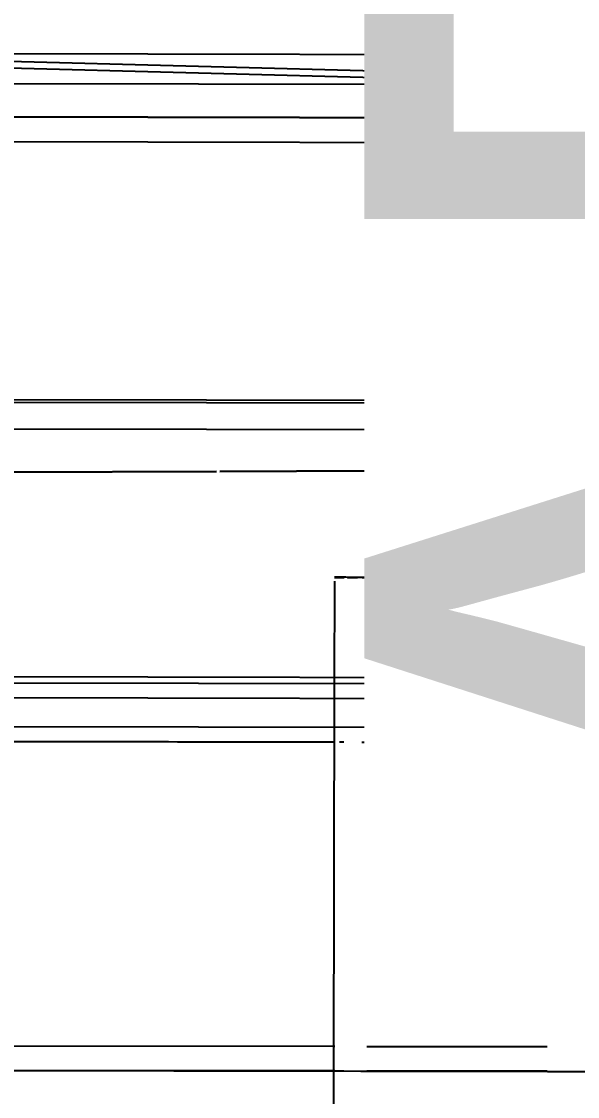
# Model space of a CAD drawing. Header units: metres. Extents: x -354 to -91, y 3 to 562.
# Drawn here: x -227.589 to -227.251, y 509.249 to 509.902 of the extents above; entities that cross this region are included whole.
import ezdxf

# ---------------------------------------------------------------- set-up
doc = ezdxf.new("R2010")
doc.units = ezdxf.units.M
doc.layers.add('A-ANNO-NOTE', color=7, linetype='Continuous', lineweight=9)
doc.layers.add('A-GENM', color=7, linetype='Continuous', lineweight=25)
doc.styles.add('Arial Narrow', font='ARIALN.TTF', dxfattribs={"height": 0.5})

# ---------------------------------------------------------------- blocks, each defined once
blk = doc.blocks.new('T2DPAA-T2D-C3S-RW-M2D-100010_dwg-40802999-DRG-2873034 - CONSTRUCTION SEQUENCE STAGE A8')
at = {"color": 254, "lineweight": 25, "true_color": 0xdedede}
for p, q in [((25.6124, -636.56329), (25.39994, -635.75807)), ((25.64536, -636.68818), (25.61736, -636.58207))]:
    blk.add_line(p, q, dxfattribs=at)
at = {"color": 254, "lineweight": 25, "true_color": 0xd0d0d0}
blk.add_line((26.14293, -636.98256), (25.95406, -636.26675), dxfattribs=at)
blk = doc.blocks.new('T2DPAA-T2D-PWC-RW-M2D-100010_RoadDesign_rvt-1-DRG-2873034 - CONSTRUCTION SEQUENCE STAGE A8')
at = {"color": 254, "lineweight": 25, "true_color": 0xd0d0d0, "rotation": 75.11694444444437}
blk.add_blockref('T2DPAA-T2D-C3S-RW-M2D-100010_dwg-40802999-DRG-2873034 - CONSTRUCTION SEQUENCE STAGE A8', (-1722.33704, 648.01046), dxfattribs=at)
blk = doc.blocks.new('CappingBeam_RS39A_CB04 - CappingBeam_RS39A_CB04-57951987-DRG-2873034 - CONSTRUCTION SEQUENCE STAGE A8')
at = {"layer": 'A-GENM', "color": 9, "true_color": 0xbebebe}
blk.add_open_spline([(109.4876, -4.71247), (109.54381, -4.92549), (109.61448, -5.19334), (109.68516, -5.46119), (109.69962, -5.51602)], degree=3, knots=[0.00004825, 0.00004825, 0.00004825, 0.00004825, 0.02083333, 0.02618235, 0.02618235, 0.02618235, 0.02618235], dxfattribs=at)
at = {"layer": 'A-GENM', "color": 253, "true_color": 0xa3a3a3}
blk.add_open_spline([(109.4876, -4.71247), (109.54381, -4.92549), (109.61448, -5.19334), (109.68516, -5.46119), (109.69962, -5.51602)], degree=3, knots=[0.00004825, 0.00004825, 0.00004825, 0.00004825, 0.02083333, 0.02618235, 0.02618235, 0.02618235, 0.02618235], dxfattribs=at)
at = {"layer": 'A-GENM', "color": 9, "true_color": 0xbebebe}
for points in [[(109.70036, -5.51882), (109.70059, -5.51966), (109.70081, -5.52051), (109.70103, -5.52135)], [(109.70385, -5.53204), (109.70407, -5.53286), (109.70429, -5.53369), (109.7045, -5.53451)], [(109.70471, -5.53529), (109.71404, -5.57066), (109.72337, -5.60603), (109.73271, -5.6414)], [(109.73563, -5.65246), (109.73585, -5.65332), (109.73608, -5.65417), (109.7363, -5.65503)], [(109.73645, -5.65557), (109.73667, -5.65642), (109.73689, -5.65726), (109.73711, -5.6581)]]:
    blk.add_open_spline(points, degree=3, dxfattribs=at)
at = {"layer": 'A-GENM', "color": 253, "true_color": 0xa3a3a3}
for points in [[(109.70036, -5.51882), (109.70059, -5.51966), (109.70081, -5.52051), (109.70103, -5.52135)], [(109.70385, -5.53204), (109.70407, -5.53286), (109.70429, -5.53369), (109.7045, -5.53451)], [(109.70471, -5.53529), (109.71404, -5.57066), (109.72337, -5.60603), (109.73271, -5.6414)], [(109.73563, -5.65246), (109.73585, -5.65332), (109.73608, -5.65417), (109.7363, -5.65503)], [(109.73645, -5.65557), (109.73667, -5.65642), (109.73689, -5.65726), (109.73711, -5.6581)]]:
    blk.add_open_spline(points, degree=3, dxfattribs=at)
blk = doc.blocks.new('T2D Feature Wall Adaptive V6 - 1_320 Slope-67396016-DRG-2873034 - CONSTRUCTION SEQUENCE STAGE A8')
at = {"layer": 'A-GENM', "color": 253, "true_color": 0xa3a3a3}
for p, q in [((-0.21781, 0.03065), (-0.21786, -1.03371)), ((-0.00785, -0.84868), (-0.00781, -0.10837)), ((0.01, -0.84868), (0.01, -0.10837)), ((-0.2, -1.07983), (-0.2, -0.46519))]:
    blk.add_line(p, q, dxfattribs=at)
blk = doc.blocks.new('StitchPour_RS39A_05 - StitchPour_RS39A_05-60503718-DRG-2873034 - CONSTRUCTION SEQUENCE STAGE A8')
at = {"layer": 'A-GENM', "color": 253, "true_color": 0xa3a3a3}
blk.add_open_spline([(109.29391, -4.76232), (109.35023, -4.97577), (109.46289, -5.40276), (109.68825, -6.25685), (109.96999, -7.32459), (110.2164, -8.25848), (110.35013, -8.76526), (110.37115, -8.84496)], degree=3, knots=[0.0000101, 0.0000101, 0.0000101, 0.0000101, 0.0208333, 0.0416667, 0.0833333, 0.125, 0.1327749, 0.1327749, 0.1327749, 0.1327749], dxfattribs=at)
at = {"layer": 'A-GENM', "color": 9, "true_color": 0xbebebe}
blk.add_open_spline([(109.30232, -4.79422), (109.35584, -4.99703), (109.42385, -5.2548), (109.49187, -5.51258), (109.50637, -5.56754)], degree=3, knots=[0.00104723, 0.00104723, 0.00104723, 0.00104723, 0.02083333, 0.02619516, 0.02619516, 0.02619516, 0.02619516], dxfattribs=at)
blk.add_open_spline([(109.51133, -5.58632), (109.52066, -5.62169), (109.53, -5.65706), (109.53933, -5.69243)], degree=3, dxfattribs=at)
blk = doc.blocks.new('Barrier-Precast-MPB-03-B - Typical-63995089-DRG-2873034 - CONSTRUCTION SEQUENCE STAGE A8')
at = {"layer": 'A-GENM', "color": 253, "true_color": 0xa3a3a3}
for p, q in [((-0.22658, -0.31546), (-0.22671, 3.90891)), ((-0.20898, -0.31547), (-0.20911, 3.9089)), ((0.00001, -0.31673), (-0.00013, 3.90764)), ((-0.57963, 1.11607), (-0.5796, 0.08517)), ((-0.5796, 0.08517), (-0.57963, 1.11607)), ((-0.5646, 0.08506), (-0.56463, 1.11596)), ((-0.5646, 0.08506), (-0.56463, 1.11596)), ((-0.01502, 0.53547), (-0.01502, 0.64521)), ((-0.00002, 0.53547), (-0.00002, 0.64521)), ((-0.01499, -0.31664), (-0.01502, 0.51604)), ((0.00001, -0.31673), (-0.00002, 0.51604))]:
    blk.add_line(p, q, dxfattribs=at)
blk = doc.blocks.new('Barrier-Bracket-Assembly-Type02 - bracket-67298845-DRG-2873034 - CONSTRUCTION SEQUENCE STAGE A8')
at = {"layer": 'A-GENM', "color": 253, "true_color": 0xa3a3a3}
for p, q in [((-1100.55095, 509.56196), (-1100.55106, 509.49966)), ((-1100.55072, 509.56434), (-1100.55094, 509.56428)), ((-1100.54272, 509.56432), (-1100.54294, 509.56426)), ((-1100.47046, 509.5642), (-1100.5307, 509.56431)), ((-1100.47049, 509.5642), (-1100.5307, 509.56431)), ((-1100.5307, 509.56424), (-1100.43115, 509.56406)), ((-1100.5307, 509.56424), (-1100.43119, 509.56406)), ((-1100.4207, 509.56411), (-1100.46847, 509.5642)), ((-1100.4207, 509.56411), (-1100.46847, 509.56419)), ((-1100.4299, 509.56406), (-1100.42096, 509.56404)), ((-1100.4298, 509.56406), (-1100.42095, 509.56404)), ((-1100.40894, 509.56402), (-1100.40872, 509.56408)), ((-1100.55106, 509.49966), (-1100.55147, 509.26425)), ((-1100.55147, 509.26425), (-1100.55227, 508.81428))]:
    blk.add_line(p, q, dxfattribs=at)
for centre, major_axis, start_param, end_param in [((-1100.53094, 509.56424), (-0.02, 0.00004), 0, 0.522529), ((-1100.53072, 509.5643), (-0.02, 0.00004), 6.020316, 6.282116), ((-1100.53072, 509.5643), (-0.02, 0.00004), 5.758517, 6.020316), ((-1100.53094, 509.56424), (-0.02, 0.00004), 0.542839, 0.784328), ((-1100.53072, 509.5643), (-0.02, 0.00004), 5.496717, 5.758517), ((-1100.53072, 509.5643), (-0.02, 0.00004), 5.234918, 5.496717), ((-1100.53094, 509.56424), (-0.012, 0.00002), 0, 1.046128), ((-1100.53072, 509.5643), (-0.012, 0.00002), 6.020316, 6.282116), ((-1100.53072, 509.5643), (-0.012, 0.00002), 5.758517, 6.020316), ((-1100.53072, 509.5643), (-0.012, 0.00002), 5.496717, 5.758517), ((-1100.53072, 509.5643), (-0.02, 0.00004), 4.973119, 5.234918), ((-1100.53094, 509.56424), (-0.02, 0.00004), 1.128888, 1.263725), ((-1100.53072, 509.5643), (-0.012, 0.00002), 5.234918, 5.496717), ((-1100.53072, 509.5643), (-0.02, 0.00004), 4.711319, 4.973119), ((-1100.53094, 509.56424), (-0.02, 0.00004), 1.41308, 1.569727), ((-1100.53094, 509.56424), (-0.012, 0.00002), 1.307927, 1.569727), ((-1100.53072, 509.5643), (-0.012, 0.00002), 4.711319, 4.973119), ((-1100.42072, 509.56411), (-0.02, 0.00004), 4.554863, 4.711319), ((-1100.42072, 509.56411), (-0.012, 0.00002), 4.45111, 4.710597), ((-1100.42094, 509.56405), (-0.02, 0.00004), 1.583279, 1.715902), ((-1100.42094, 509.56405), (-0.012, 0.00002), 1.591591, 1.813902), ((-1100.42072, 509.56411), (-0.02, 0.00004), 4.187721, 4.44952), ((-1100.42094, 509.56405), (-0.012, 0.00002), 2.093325, 2.616924), ((-1100.42094, 509.56405), (-0.02, 0.00004), 1.876726, 2.011664), ((-1100.42072, 509.56411), (-0.012, 0.00002), 3.925921, 4.18772), ((-1100.42072, 509.56411), (-0.012, 0.00002), 3.664122, 3.925921), ((-1100.42072, 509.56411), (-0.02, 0.00004), 4.02211, 4.187721), ((-1100.42094, 509.56405), (-0.012, 0.00002), 2.616924, 2.878724), ((-1100.42072, 509.56411), (-0.012, 0.00002), 3.402322, 3.664122), ((-1100.42094, 509.56405), (-0.012, 0.00002), 2.878724, 3.140523), ((-1100.42094, 509.56405), (-0.02, 0.00004), 2.194768, 2.355125), ((-1100.42072, 509.56411), (-0.012, 0.00002), 3.141593, 3.402322), ((-1100.42072, 509.56411), (-0.02, 0.00004), 3.664122, 3.925921), ((-1100.42094, 509.56405), (-0.02, 0.00004), 2.376106, 2.878724), ((-1100.42072, 509.56411), (-0.02, 0.00004), 3.402322, 3.664122)]:
    blk.add_ellipse(centre, major_axis=major_axis, ratio=0.000287, start_param=start_param, end_param=end_param, dxfattribs=at)
blk = doc.blocks.new('SCR_SW_1 - SCR_SW_1-66993692-DRG-2873034 - CONSTRUCTION SEQUENCE STAGE A8')
at = {"layer": 'A-GENM', "color": 253, "true_color": 0xa3a3a3}
for p, q in [((1.18244, 0.35265), (0.00276, 0.38149)), ((0.00276, 0.37754), (1.18244, 0.34869)), ((-0.00001, 0), (1.18002, 0)), ((1.18002, -0.00396), (-0.00003, -0.00395))]:
    blk.add_line(p, q, dxfattribs=at)
blk = doc.blocks.new('T2DPAA-T2D-C3S-RS-M3D-100334_rvt-1-DRG-2873034 - CONSTRUCTION SEQUENCE STAGE A8')
at = {"layer": 'A-GENM', "color": 253, "true_color": 0xa3a3a3}
for p, q in [((-1100.74957, 509.6282), (-1100.62279, 509.62873)), ((-1100.62279, 509.62873), (-1100.74957, 509.6282)), ((-1100.62075, 509.62874), (-1100.08578, 509.63099)), ((-1100.08578, 509.63099), (-1100.62075, 509.62874))]:
    blk.add_line(p, q, dxfattribs=at)
at = {"layer": 'A-GENM', "color": 253, "lineweight": 25, "true_color": 0xa3a3a3}
for name, p, rotation in [('CappingBeam_RS39A_CB04 - CappingBeam_RS39A_CB04-57951987-DRG-2873034 - CONSTRUCTION SEQUENCE STAGE A8', (-1134.0578, 404.8616), 75.11694444444437), ('StitchPour_RS39A_05 - StitchPour_RS39A_05-60503718-DRG-2873034 - CONSTRUCTION SEQUENCE STAGE A8', (-1134.0578, 404.8616), 75.11694444444437), ('T2D Feature Wall Adaptive V6 - 1_320 Slope-67396016-DRG-2873034 - CONSTRUCTION SEQUENCE STAGE A8', (-1099.90083, 509.6631), 269.8981467655947), ('SCR_SW_1 - SCR_SW_1-66993692-DRG-2873034 - CONSTRUCTION SEQUENCE STAGE A8', (-1101.05952, 509.50451), 359.8981126489205), ('Barrier-Precast-MPB-03-B - Typical-63995089-DRG-2873034 - CONSTRUCTION SEQUENCE STAGE A8', (-1101.0667, 509.26517), 269.8962782569156)]:
    blk.add_blockref(name, p, dxfattribs=dict(at, rotation=rotation))
blk.add_blockref('Barrier-Bracket-Assembly-Type02 - bracket-67298845-DRG-2873034 - CONSTRUCTION SEQUENCE STAGE A8', (0, 0), dxfattribs=at)

msp = doc.modelspace()

# ---------------------------------------------------------------- block references
at = {"lineweight": 5}
for name in ['T2DPAA-T2D-C3S-RS-M3D-100334_rvt-1-DRG-2873034 - CONSTRUCTION SEQUENCE STAGE A8', 'T2DPAA-T2D-PWC-RW-M2D-100010_RoadDesign_rvt-1-DRG-2873034 - CONSTRUCTION SEQUENCE STAGE A8']:
    msp.add_blockref(name, (873.15239, 0), dxfattribs=at)

# ---------------------------------------------------------------- next in the draw order: texts
at = {"layer": 'A-ANNO-NOTE', "insert": (-227.38025, 509.35311), "char_height": 0.5, "attachment_point": 1, "rotation": 90, "style": 'Arial Narrow', "bg_fill": 3, "box_fill_scale": 1, "bg_fill_color": 256, "bg_fill_true_color": 13158600, "bg_fill_transparency": 0}
msp.add_mtext('ABUTMENT A1', dxfattribs=at)

doc.saveas('drawing.dxf')
